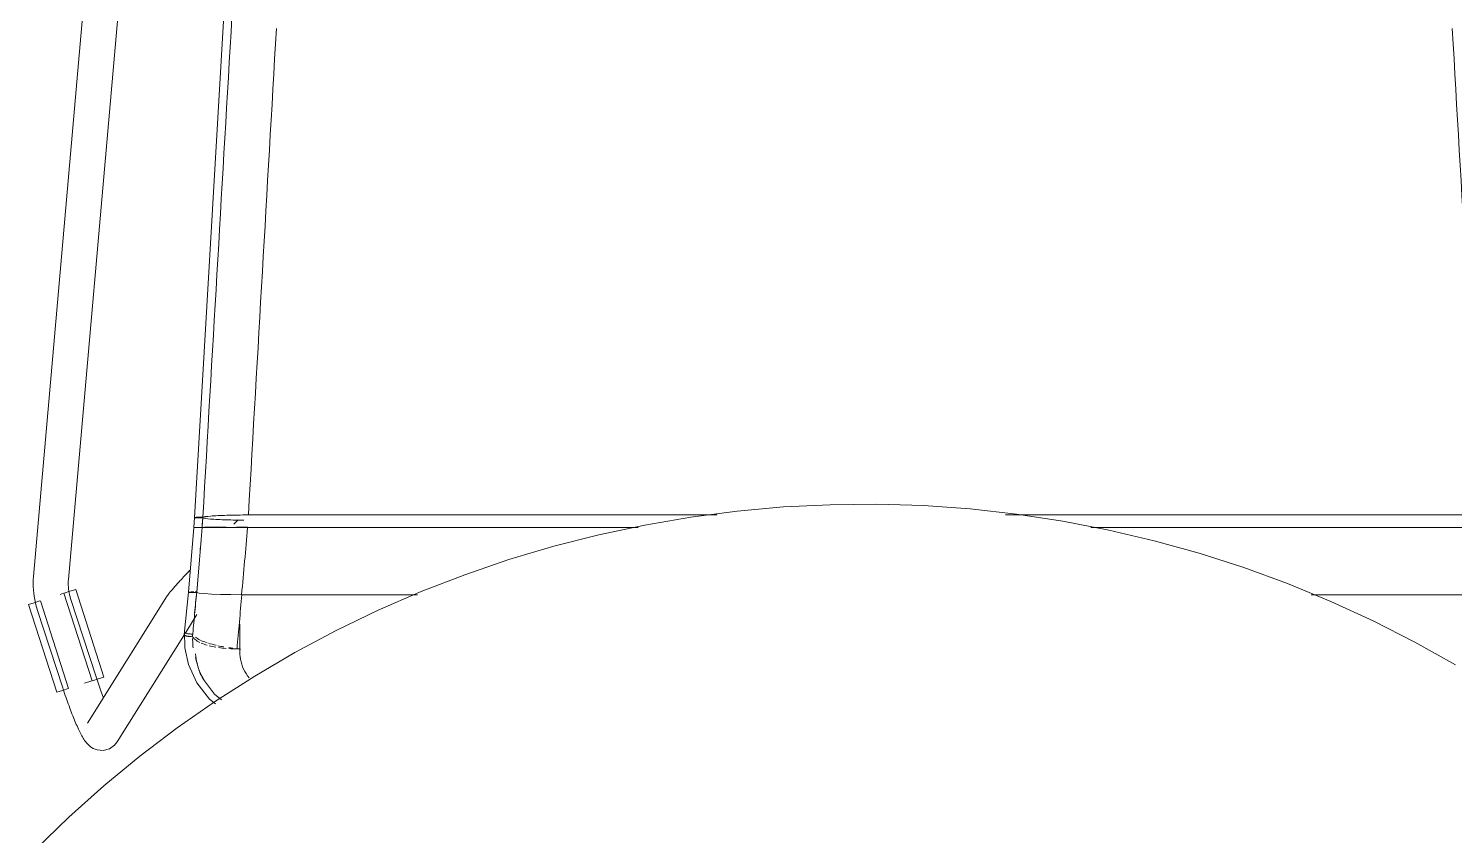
# Model space of a CAD drawing. Header units: millimetres. Extents: x 79795 to 317870, y -36033 to 97293.
# Drawn here: x 230005.1 to 230493.5, y 12592.2 to 12868.4 of the extents above; entities that cross this region are included whole.
import ezdxf

# ---------------------------------------------------------------- set-up
doc = ezdxf.new("R2010")
doc.units = ezdxf.units.MM
doc.header["$MEASUREMENT"] = 0
doc.layers.add('I-FURN', color=8, linetype='CONTINUOUS', lineweight=9)

msp = doc.modelspace()

# ---------------------------------------------------------------- linework, layer by layer
at = {"layer": 'I-FURN'}
for p, q in [((230045.73, 13124.18), (230006.79, 12680.86)), ((230018.74, 12679.81), (230056.04, 13104.31)), ((230081.22, 13032.89), (230061.93, 12700.98)), ((230247.74, 12703.19), (230231.88, 12701.13)), ((230263.68, 12704.62), (230247.74, 12703.19)), ((230279.66, 12705.4), (230263.68, 12704.62)), ((230295.66, 12705.55), (230279.66, 12705.4)), ((230311.65, 12705.06), (230295.66, 12705.55)), ((230327.61, 12703.93), (230311.65, 12705.06)), ((230343.51, 12702.16), (230327.61, 12703.93)), ((230061.66, 12697.63), (230061.93, 12700.98)), ((230062, 12701.01), (230061.93, 12700.98)), ((230061.93, 12700.98), (230062, 12700.96)), ((230062.19, 12701.04), (230062, 12701.01)), ((230062, 12700.96), (230062.19, 12700.93)), ((230062.48, 12701.06), (230062.19, 12701.04)), ((230062.19, 12700.93), (230062.48, 12700.91)), ((230062.86, 12701.08), (230062.48, 12701.06)), ((230062.48, 12700.91), (230062.87, 12700.89)), ((230063.31, 12701.09), (230062.86, 12701.08)), ((230062.87, 12700.89), (230063.32, 12700.88)), ((230063.8, 12701.09), (230063.31, 12701.09)), ((230063.32, 12700.88), (230063.81, 12700.87)), ((230064.3, 12701.09), (230063.8, 12701.09)), ((230063.81, 12700.87), (230064.3, 12700.88)), ((230064.77, 12701.08), (230064.3, 12701.09)), ((230064.3, 12700.88), (230064.77, 12700.88)), ((230065.66, 12701.29), (230064.77, 12701.08)), ((230064.77, 12700.88), (230065.68, 12700.67)), ((230067.4, 12701.49), (230065.66, 12701.29)), ((230065.68, 12700.67), (230067.43, 12700.48)), ((230069.91, 12701.65), (230067.4, 12701.49)), ((230067.43, 12700.48), (230069.92, 12700.32)), ((230073.04, 12701.77), (230069.91, 12701.65)), ((230069.92, 12700.32), (230073.04, 12700.2)), ((230076.6, 12701.85), (230073.04, 12701.77)), ((230073.04, 12700.2), (230076.59, 12700.12)), ((230076.9, 12700.24), (230075.42, 12698.71)), ((230076.59, 12700.12), (230078.85, 12700.09)), ((230080.39, 12701.88), (230076.6, 12701.85)), ((230240.96, 12701.88), (230080.39, 12701.88)), ((230080.39, 12701.88), (230240.96, 12701.88)), ((230216.11, 12698.44), (230200.46, 12695.11)), ((230231.88, 12701.13), (230216.11, 12698.44)), ((230502.29, 12701.88), (230339.69, 12701.88)), ((230339.69, 12701.88), (230502.29, 12701.88)), ((230359.32, 12699.75), (230343.51, 12702.16)), ((230375.03, 12696.72), (230359.32, 12699.75)), ((230061.66, 12697.63), (230059.83, 12675.42)), ((230061.73, 12697.62), (230061.66, 12697.63)), ((230061.66, 12697.63), (230061.73, 12697.63)), ((230061.72, 12697.63), (230061.66, 12697.63)), ((230061.66, 12697.63), (230061.72, 12697.62)), ((230062.21, 12697.62), (230061.91, 12697.62)), ((230061.91, 12697.62), (230062.2, 12697.62)), ((230062.2, 12697.62), (230062.58, 12697.62)), ((230062.21, 12697.63), (230062.59, 12697.63)), ((230062.59, 12697.63), (230062.21, 12697.63)), ((230062.59, 12697.62), (230062.21, 12697.62)), ((230062.58, 12697.62), (230063.04, 12697.62)), ((230062.59, 12697.63), (230063.05, 12697.63)), ((230063.04, 12697.63), (230062.59, 12697.63)), ((230063.04, 12697.62), (230062.59, 12697.62)), ((230063.53, 12697.63), (230063.04, 12697.63)), ((230063.53, 12697.62), (230063.04, 12697.62)), ((230063.04, 12697.62), (230063.53, 12697.62)), ((230063.05, 12697.63), (230063.54, 12697.63)), ((230064.03, 12697.63), (230063.53, 12697.63)), ((230064.03, 12697.62), (230063.53, 12697.62)), ((230063.53, 12697.62), (230064.02, 12697.62)), ((230063.54, 12697.63), (230064.03, 12697.63)), ((230064.02, 12697.62), (230064.5, 12697.62)), ((230064.03, 12697.63), (230064.5, 12697.63)), ((230064.5, 12697.63), (230064.03, 12697.63)), ((230064.5, 12697.62), (230064.03, 12697.62)), ((230065.39, 12697.6), (230064.5, 12697.62)), ((230064.5, 12697.62), (230065.38, 12697.6)), ((230065.38, 12697.6), (230067.13, 12697.59)), ((230067.13, 12697.59), (230065.39, 12697.6)), ((230065.4, 12697.65), (230067.15, 12697.66)), ((230067.15, 12697.66), (230065.4, 12697.65)), ((230069.63, 12697.58), (230067.13, 12697.59)), ((230067.13, 12697.59), (230069.63, 12697.58)), ((230067.15, 12697.66), (230069.65, 12697.67)), ((230069.65, 12697.67), (230067.15, 12697.66)), ((230069.63, 12697.58), (230072.77, 12697.57)), ((230072.77, 12697.57), (230069.64, 12697.58)), ((230069.65, 12697.67), (230072.77, 12697.68)), ((230072.77, 12697.68), (230069.65, 12697.67)), ((230076.33, 12697.56), (230072.77, 12697.57)), ((230072.77, 12697.57), (230076.33, 12697.56)), ((230076.33, 12697.69), (230080.11, 12697.69)), ((230080.11, 12697.69), (230076.33, 12697.69)), ((230080.12, 12697.56), (230076.33, 12697.56)), ((230076.33, 12697.56), (230080.12, 12697.56)), ((230213.86, 12697.56), (230080.12, 12697.56)), ((230080.12, 12697.56), (230213.86, 12697.56)), ((230200.46, 12695.11), (230184.95, 12691.17)), ((230502.55, 12697.56), (230368.92, 12697.56)), ((230368.92, 12697.56), (230502.55, 12697.56)), ((230390.61, 12693.06), (230375.03, 12696.72)), ((230184.95, 12691.17), (230169.62, 12686.6)), ((230406.02, 12688.78), (230390.61, 12693.06)), ((230421.26, 12683.89), (230406.02, 12688.78)), ((230169.62, 12686.6), (230154.48, 12681.43)), ((230436.28, 12678.39), (230421.26, 12683.89)), ((230006.71, 12679.72), (230006.68, 12678.58)), ((230006.68, 12678.58), (230006.69, 12677.44)), ((230006.79, 12680.86), (230006.71, 12679.72)), ((230018.68, 12678.46), (230018.69, 12679.12)), ((230018.69, 12679.12), (230018.74, 12679.78)), ((230018.74, 12679.78), (230018.74, 12679.81)), ((230056.02, 12678.3), (230056.35, 12678.66)), ((230056.35, 12678.66), (230056.69, 12679.04)), ((230056.69, 12679.04), (230057.05, 12679.43)), ((230057.05, 12679.43), (230057.42, 12679.83)), ((230057.42, 12679.83), (230057.8, 12680.24)), ((230057.8, 12680.24), (230058.19, 12680.67)), ((230058.19, 12680.67), (230058.59, 12681.1)), ((230058.59, 12681.1), (230059, 12681.55)), ((230059, 12681.55), (230059.43, 12682)), ((230059.43, 12682), (230059.86, 12682.46)), ((230059.86, 12682.46), (230060.3, 12682.93)), ((230154.48, 12681.43), (230139.56, 12675.66)), ((230006.69, 12677.44), (230006.75, 12676.3)), ((230006.75, 12676.3), (230006.86, 12675.16)), ((230006.86, 12675.16), (230007.01, 12674.03)), ((230007.01, 12674.03), (230007.2, 12672.9)), ((230015.92, 12674.68), (230017.09, 12675.06)), ((230017.19, 12675.09), (230026.87, 12645.08)), ((230017.3, 12675.13), (230019.28, 12675.76)), ((230018.69, 12677.8), (230018.68, 12678.46)), ((230018.72, 12677.13), (230018.69, 12677.8)), ((230018.78, 12676.48), (230018.72, 12677.13)), ((230018.87, 12675.82), (230018.78, 12676.48)), ((230018.99, 12675.17), (230018.87, 12675.82)), ((230019.13, 12674.52), (230018.99, 12675.17)), ((230019.29, 12673.88), (230019.13, 12674.52)), ((230019.28, 12675.76), (230021.23, 12676.39)), ((230019.49, 12673.25), (230019.29, 12673.88)), ((230030.92, 12646.39), (230021.23, 12676.39)), ((230052.58, 12674.16), (230025.27, 12630.57)), ((230052.58, 12674.16), (230052.79, 12674.48)), ((230052.79, 12674.48), (230052.98, 12674.74)), ((230052.98, 12674.74), (230053.15, 12674.97)), ((230053.15, 12674.97), (230053.33, 12675.19)), ((230053.33, 12675.19), (230053.51, 12675.41)), ((230053.51, 12675.41), (230053.7, 12675.64)), ((230053.7, 12675.64), (230053.9, 12675.88)), ((230053.9, 12675.88), (230054.11, 12676.14)), ((230054.11, 12676.14), (230054.34, 12676.4)), ((230054.34, 12676.4), (230054.58, 12676.68)), ((230054.58, 12676.68), (230054.84, 12676.98)), ((230054.84, 12676.98), (230055.11, 12677.29)), ((230055.11, 12677.29), (230055.4, 12677.61)), ((230055.4, 12677.61), (230055.7, 12677.94)), ((230055.7, 12677.94), (230056.02, 12678.3)), ((230059.83, 12675.42), (230058.41, 12660.93)), ((230059.89, 12675.45), (230059.83, 12675.42)), ((230059.83, 12675.42), (230059.9, 12675.45)), ((230059.83, 12675.42), (230059.9, 12675.4)), ((230059.9, 12675.4), (230059.83, 12675.42)), ((230060.08, 12675.47), (230059.89, 12675.45)), ((230059.9, 12675.45), (230060.08, 12675.47)), ((230059.9, 12675.4), (230060.09, 12675.37)), ((230060.37, 12675.5), (230060.08, 12675.47)), ((230060.08, 12675.47), (230060.38, 12675.5)), ((230060.09, 12675.37), (230060.38, 12675.35)), ((230060.39, 12675.35), (230060.09, 12675.37)), ((230060.75, 12675.51), (230060.37, 12675.5)), ((230060.38, 12675.5), (230060.76, 12675.51)), ((230060.38, 12675.35), (230060.77, 12675.34)), ((230060.77, 12675.34), (230060.39, 12675.35)), ((230061.21, 12675.52), (230060.75, 12675.51)), ((230060.76, 12675.51), (230061.21, 12675.52)), ((230060.77, 12675.34), (230061.22, 12675.33)), ((230061.22, 12675.33), (230060.77, 12675.34)), ((230061.7, 12675.53), (230061.21, 12675.52)), ((230061.21, 12675.52), (230061.7, 12675.53)), ((230061.22, 12675.33), (230061.71, 12675.32)), ((230061.72, 12675.32), (230061.22, 12675.33)), ((230061.71, 12675.32), (230062.21, 12675.32)), ((230062.21, 12675.32), (230061.72, 12675.32)), ((230062.67, 12675.52), (230062.19, 12675.53)), ((230062.2, 12675.53), (230062.67, 12675.52)), ((230062.21, 12675.32), (230062.68, 12675.33)), ((230062.68, 12675.33), (230062.21, 12675.32)), ((230062.68, 12675.33), (230063.57, 12675.14)), ((230063.57, 12675.14), (230062.68, 12675.33)), ((230063.57, 12675.14), (230065.31, 12674.96)), ((230065.29, 12674.96), (230063.57, 12675.14)), ((230067.74, 12674.81), (230065.3, 12674.96)), ((230065.31, 12674.96), (230067.79, 12674.81)), ((230070.82, 12674.7), (230067.78, 12674.81)), ((230067.79, 12674.81), (230070.88, 12674.69)), ((230070.88, 12674.69), (230074.32, 12674.62)), ((230074.32, 12674.62), (230070.88, 12674.69)), ((230074.42, 12674.62), (230078.18, 12674.59)), ((230078.06, 12674.59), (230074.42, 12674.62)), ((230078.18, 12674.59), (230138.29, 12674.59)), ((230138.29, 12674.59), (230078.18, 12674.59)), ((230139.56, 12675.66), (230124.88, 12669.29)), ((230451.07, 12672.3), (230436.28, 12678.39)), ((230444.38, 12674.59), (230504.5, 12674.59)), ((230504.5, 12674.59), (230444.38, 12674.59)), ((230005.07, 12671.18), (230007.03, 12671.81)), ((230014.76, 12641.17), (230005.07, 12671.18)), ((230007.03, 12671.81), (230009, 12672.44)), ((230007.2, 12672.9), (230007.44, 12671.79)), ((230007.44, 12671.79), (230007.73, 12670.68)), ((230007.73, 12670.68), (230008.06, 12669.59)), ((230008.06, 12669.59), (230008.07, 12669.54)), ((230008.07, 12669.54), (230016.78, 12642.73)), ((230018.8, 12642.48), (230009.12, 12672.48)), ((230028.2, 12646.43), (230019.49, 12673.25)), ((230124.88, 12669.29), (230110.47, 12662.35)), ((230465.61, 12665.61), (230451.07, 12672.3)), ((230058.71, 12661.34), (230062.75, 12667.79)), ((230077.47, 12664.55), (230077.47, 12654.8)), ((230479.87, 12658.36), (230465.61, 12665.61)), ((230035.44, 12624.2), (230058.48, 12660.97)), ((230058.62, 12656.37), (230058.53, 12661.83)), ((230110.47, 12662.35), (230096.34, 12654.83)), ((230059.83, 12650.72), (230058.62, 12656.37)), ((230077.53, 12656.04), (230076.48, 12656.04)), ((230096.34, 12654.83), (230082.53, 12646.75)), ((230493.83, 12650.54), (230479.87, 12658.36)), ((230062.73, 12644.4), (230059.83, 12650.72)), ((230024.3, 12644.25), (230026.78, 12645.05)), ((230028.96, 12645.76), (230026.99, 12645.12)), ((230028.31, 12646.11), (230028.2, 12646.43)), ((230028.53, 12645.41), (230028.31, 12646.11)), ((230028.76, 12644.72), (230028.53, 12645.41)), ((230029, 12644.04), (230028.76, 12644.72)), ((230030.92, 12646.39), (230028.96, 12645.76)), ((230067.07, 12638.87), (230062.73, 12644.4)), ((230065.31, 12645.11), (230063.4, 12648.8)), ((230068.8, 12640.54), (230065.31, 12645.11)), ((230082.53, 12646.75), (230069.06, 12638.13)), ((230016.71, 12641.8), (230014.76, 12641.17)), ((230018.69, 12642.44), (230016.71, 12641.8)), ((230016.93, 12642.27), (230016.78, 12642.73)), ((230017.18, 12641.53), (230016.93, 12642.27)), ((230017.42, 12640.79), (230017.18, 12641.53)), ((230017.67, 12640.06), (230017.42, 12640.79)), ((230017.92, 12639.33), (230017.67, 12640.06)), ((230029.23, 12643.36), (230029, 12644.04)), ((230029.46, 12642.69), (230029.23, 12643.36)), ((230029.7, 12642.02), (230029.46, 12642.69)), ((230029.93, 12641.36), (230029.7, 12642.02)), ((230030.17, 12640.72), (230029.93, 12641.36)), ((230030.41, 12640.08), (230030.17, 12640.72)), ((230030.64, 12639.46), (230030.41, 12640.08)), ((230071.15, 12638.58), (230068.8, 12640.54)), ((230018.18, 12638.61), (230017.92, 12639.33)), ((230018.43, 12637.89), (230018.18, 12638.61)), ((230018.68, 12637.19), (230018.43, 12637.89)), ((230018.94, 12636.49), (230018.68, 12637.19)), ((230019.19, 12635.8), (230018.94, 12636.49)), ((230019.45, 12635.12), (230019.19, 12635.8)), ((230019.7, 12634.46), (230019.45, 12635.12)), ((230069.06, 12638.13), (230055.94, 12628.97)), ((230069.12, 12637.23), (230067.07, 12638.87)), ((230019.96, 12633.8), (230019.7, 12634.46)), ((230020.21, 12633.16), (230019.96, 12633.8)), ((230020.46, 12632.54), (230020.21, 12633.16)), ((230020.71, 12631.93), (230020.46, 12632.54)), ((230020.95, 12631.33), (230020.71, 12631.93)), ((230021.2, 12630.75), (230020.95, 12631.33)), ((230021.44, 12630.19), (230021.2, 12630.75)), ((230021.68, 12629.65), (230021.44, 12630.19)), ((230021.92, 12629.12), (230021.68, 12629.65)), ((230022.16, 12628.61), (230021.92, 12629.12)), ((230022.39, 12628.12), (230022.16, 12628.61)), ((230022.62, 12627.64), (230022.39, 12628.12)), ((230022.85, 12627.19), (230022.62, 12627.64)), ((230023.08, 12626.75), (230022.85, 12627.19)), ((230023.31, 12626.32), (230023.08, 12626.75)), ((230023.54, 12625.91), (230023.31, 12626.32)), ((230023.77, 12625.51), (230023.54, 12625.91)), ((230024.02, 12625.12), (230023.77, 12625.51)), ((230024.27, 12624.73), (230024.02, 12625.12)), ((230055.94, 12628.97), (230043.19, 12619.3)), ((230024.55, 12624.34), (230024.27, 12624.73)), ((230024.86, 12623.94), (230024.55, 12624.34)), ((230025.23, 12623.51), (230024.86, 12623.94)), ((230025.69, 12623.05), (230025.23, 12623.51)), ((230026.32, 12622.53), (230025.69, 12623.05)), ((230027.24, 12621.96), (230026.32, 12622.53)), ((230028.62, 12621.44), (230027.24, 12621.96)), ((230030.59, 12621.27), (230028.62, 12621.44)), ((230032.82, 12621.86), (230030.59, 12621.27)), ((230034.55, 12623.08), (230032.82, 12621.86)), ((230034.55, 12623.08), (230035.44, 12624.2)), ((230043.19, 12619.3), (230030.85, 12609.13)), ((230030.85, 12609.13), (230018.91, 12598.47)), ((230018.91, 12598.47), (230007.42, 12587.34))]:
    msp.add_line(p, q, dxfattribs=at)
for points in [[(230064.77, 12701.08), (230067.99, 12756.49), (230074.43, 12867.25), (230080.87, 12977.85), (230084.09, 13033.08)], [(230080.39, 12701.88), (230083.58, 12757.4), (230086.78, 12812.93), (230089.97, 12868.37)], [(230492.7, 12868.37), (230495.9, 12812.91), (230499.09, 12757.4), (230502.29, 12701.88)], [(230064.77, 12700.88), (230064.18, 12700.87), (230062.67, 12700.87), (230061.93, 12700.95), (230061.93, 12700.98)], [(230064.77, 12701.08), (230064.72, 12700.51), (230064.63, 12699.35), (230064.54, 12698.2), (230064.5, 12697.62)], [(230064.77, 12700.88), (230064.73, 12700.34), (230064.64, 12699.26), (230064.55, 12698.17), (230064.5, 12697.63)], [(230062.68, 12675.33), (230062.99, 12679.04), (230063.59, 12686.46), (230064.19, 12693.9), (230064.5, 12697.62)], [(230079.09, 12686.07), (230079.43, 12689.9), (230079.78, 12693.73), (230080.12, 12697.56)], [(230063.88, 12690.08), (230063.91, 12690.49), (230063.94, 12690.9), (230063.98, 12691.31)], [(230062.67, 12675.52), (230062.97, 12679.16), (230063.27, 12682.81), (230063.58, 12686.47)], [(230078.06, 12674.59), (230078.4, 12678.42), (230078.75, 12682.24), (230079.09, 12686.07)], [(230062.68, 12675.33), (230062.44, 12672.81), (230061.96, 12667.77), (230061.48, 12662.82), (230061.24, 12660.38)], [(230062.67, 12675.52), (230062.43, 12673.14), (230062.2, 12670.78), (230061.96, 12668.43)], [(230078.18, 12674.59), (230077.87, 12671.46), (230077.28, 12665.21), (230076.74, 12659.07), (230076.48, 12656.04)], [(230058.59, 12661.68), (230058.63, 12661.64), (230058.75, 12661.54), (230059.05, 12661.41), (230059.44, 12661.29), (230059.89, 12661.2), (230060.38, 12661.13), (230060.88, 12661.1), (230061.2, 12661.1), (230061.35, 12661.11)], [(230063.79, 12658.21), (230063.1, 12658.53), (230061.95, 12659.23), (230061.39, 12659.98), (230061.24, 12660.38)], [(230061.28, 12659.55), (230061.29, 12658.89), (230061.33, 12658.25), (230061.39, 12657.6)], [(230062.25, 12660.02), (230062.66, 12659.7), (230063.18, 12659.37), (230063.82, 12659.07)], [(230061.42, 12656.38), (230061.33, 12657.2), (230061.32, 12658.02), (230061.33, 12658.85)], [(230064.07, 12658.95), (230064.71, 12658.65), (230065.45, 12658.38), (230066.27, 12658.11)], [(230066.22, 12657.32), (230065.49, 12657.53), (230064.86, 12657.76), (230064.26, 12658.01)], [(230066.7, 12657.96), (230067.5, 12657.71), (230068.38, 12657.48), (230069.29, 12657.26)], [(230069.27, 12656.64), (230068.43, 12656.79), (230067.63, 12656.95), (230066.89, 12657.14)], [(230069.95, 12657.11), (230070.6, 12656.97), (230071.26, 12656.83), (230071.94, 12656.71)], [(230072.76, 12656.21), (230071.86, 12656.28), (230070.98, 12656.39), (230070.13, 12656.51)], [(230073.64, 12656.46), (230074.11, 12656.39), (230074.59, 12656.34), (230075.07, 12656.29)], [(230076.48, 12656.04), (230075.53, 12656.05), (230074.6, 12656.08), (230073.69, 12656.14)], [(230077.48, 12654.52), (230077.46, 12655.03), (230077.48, 12655.54), (230077.53, 12656.05)], [(230062.21, 12653.13), (230062.41, 12652.4), (230062.65, 12651.69), (230062.91, 12650.98)]]:
    msp.add_open_spline(points, degree=3, dxfattribs=at)
for points, knots in [([(230061.93, 12700.98), (230061.93, 12701), (230062.07, 12701.03), (230062.46, 12701.06), (230062.84, 12701.08), (230063.3, 12701.09), (230063.8, 12701.1), (230064.3, 12701.09), (230064.62, 12701.09), (230064.77, 12701.08)], [-0.498493, -0.498493, -0.498493, -0.498493, -0.375, -0.3125, -0.25, -0.1875, -0.125, -0.0625, 0, 0, 0, 0]), ([(230064.77, 12701.08), (230065.04, 12701.23), (230066.43, 12701.44), (230069.79, 12701.66), (230072.96, 12701.78), (230076.56, 12701.86), (230079.11, 12701.88), (230080.39, 12701.88)], [-1, -1, -1, -1, -0.666667, -0.5, -0.333333, -0.166667, 0, 0, 0, 0]), ([(230078.85, 12700.09), (230076.82, 12700.11), (230073.6, 12700.16), (230069.81, 12700.31), (230066.46, 12700.53), (230065.06, 12700.74), (230064.77, 12700.88)], [-0.9335619, -0.9335619, -0.9335619, -0.9335619, -0.6666667, -0.5, -0.3333333, 0, 0, 0, 0]), ([(230061.24, 12660.38), (230061.1, 12660.36), (230060.82, 12660.33), (230060.39, 12660.31), (230060.02, 12660.32), (230059.73, 12660.34), (230059.46, 12660.38), (230059.21, 12660.43), (230058.98, 12660.49), (230058.79, 12660.55), (230058.59, 12660.65), (230058.49, 12660.74), (230058.46, 12660.78)], [0, 0, 0, 0, 0.0555556, 0.1111111, 0.1666667, 0.1944444, 0.2222222, 0.2777778, 0.3055556, 0.3333333, 0.3888889, 0.4444444, 0.4444444, 0.4444444, 0.4444444]), ([(230065.31, 12645.13), (230064.8, 12645.96), (230063.13, 12648.84), (230062.52, 12652.02), (230062.23, 12654.31)], [-0.4024189, -0.4024189, -0.4024189, -0.4024189, -0.3333333, -0.1655687, -0.1655687, -0.1655687, -0.1655687]), ([(230080.64, 12646.15), (230079.87, 12647.06), (230077.94, 12650.05), (230077.31, 12653.66), (230077.53, 12656.04)], [0.5, 0.5, 0.5, 0.5, 0.6666667, 1, 1, 1, 1])]:
    msp.add_open_spline(points, degree=3, knots=knots, dxfattribs=at)

doc.saveas('drawing.dxf')
